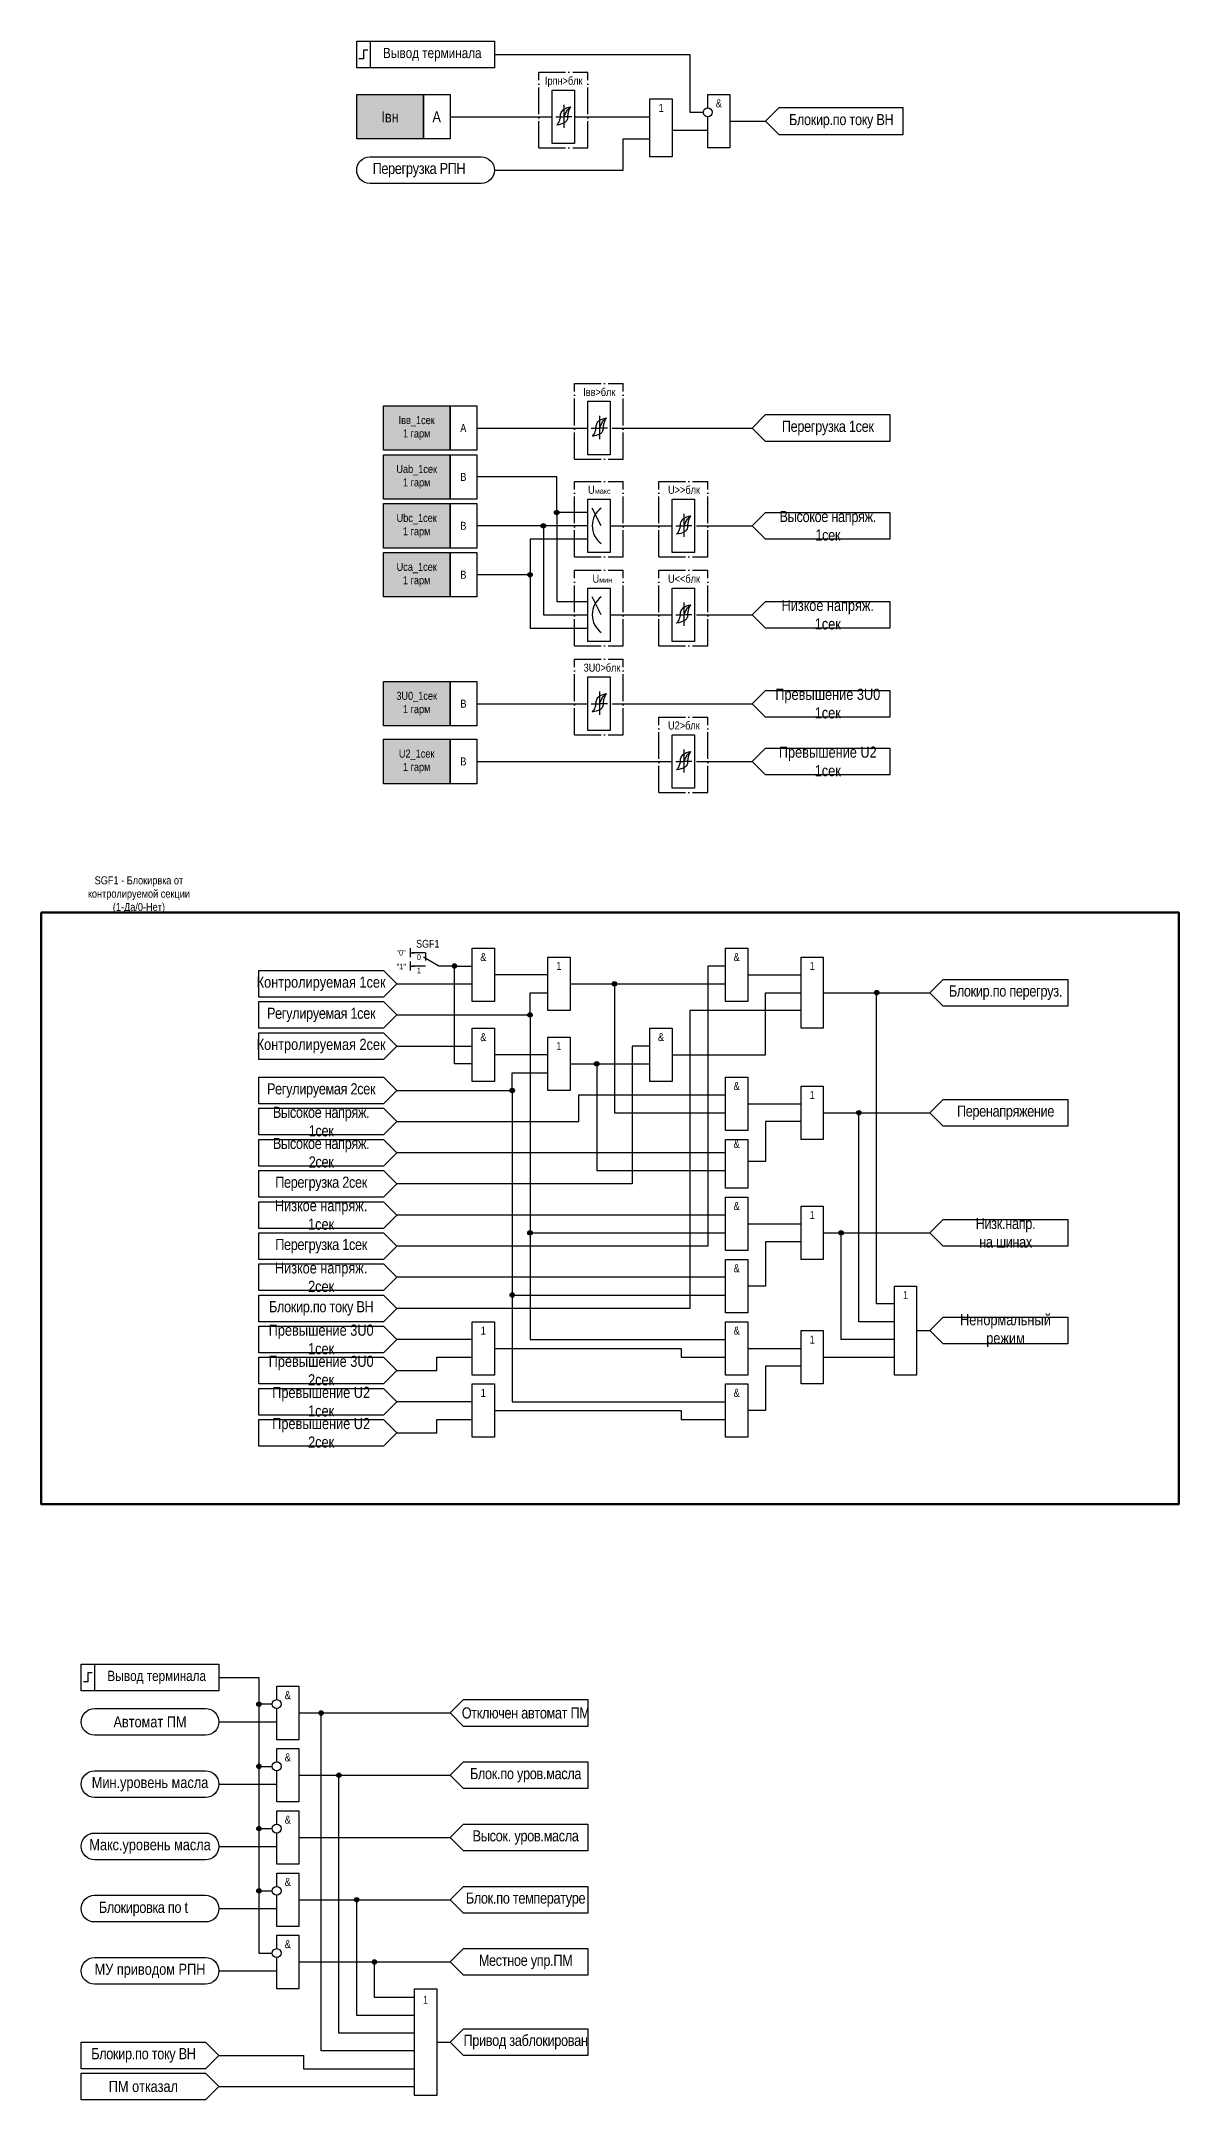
# Model space of a CAD drawing. Header units: millimetres. Extents: x 0 to 884, y -40 to 425.
# Drawn here: x 628 to 884, y -40 to 423 of the extents above; entities that cross this region are included whole.
import ezdxf
from ezdxf.enums import TextEntityAlignment as Align

# ---------------------------------------------------------------- set-up
doc = ezdxf.new("R2010")
doc.units = ezdxf.units.MM
doc.linetypes.add('ACAD_ISO04W100', pattern=[30, 24, -3, 0, -3])
doc.layers.add('TEXT', color=7, linetype='Continuous', lineweight=25, true_color=0xffffff)
doc.layers.add('Основная', color=7, linetype='Continuous')
doc.styles.add('1.8_Gost_RD', font='ARIALN.TTF', dxfattribs={"height": 1.8})
doc.styles.add('2.5_Gost_RD', font='ARIALN.TTF', dxfattribs={"height": 2.5})
doc.styles.add('3.5_Gost_RD', font='ARIALN.TTF', dxfattribs={"height": 3.5})
doc.styles.add('Вывод', font='ARIALN.TTF', dxfattribs={"height": 2.5})
doc.styles.add('Компонент', font='ARIALN.TTF', dxfattribs={"height": 3.5})

# ---------------------------------------------------------------- blocks, each defined once
blk = doc.blocks.new('*U892')
at = {"layer": 'Основная', "linetype": 'ACAD_ISO04W100', "ltscale": 0.25}
for p, q in [((0, 0), (11, 0)), ((0, -17), (0, 0)), ((11, -17), (11, 0)), ((0, -17), (11, -17))]:
    blk.add_line(p, q, dxfattribs=at)
at = {"layer": 'Основная', "style": 'Компонент'}
blk.add_attdef('ОУ', text='', height=3.5, dxfattribs=at).set_placement((11, 0), align=Align.MIDDLE_CENTER)
blk = doc.blocks.new('Точка')
at = {"ltscale": 100}
h = blk.add_hatch(color=256, dxfattribs=at)
h.dxf.hatch_style = 1
edge = h.paths.add_edge_path()
edge.add_arc((0, 0), 0.5, 0, 360)
blk.add_circle((0, 0), 0.5, dxfattribs=at)
blk = doc.blocks.new('*U958')
at = {"layer": 'Основная', "color": 0}
blk.add_line((0, 0), (7, 4), dxfattribs=at)
at = {"layer": 'Основная', "ltscale": 0.35}
blk.add_line((6, 6), (6, 2.5), dxfattribs=at)
blk = doc.blocks.new('*U985')
at = {"layer": 'Основная', "color": 0}
for p, q in [((-3, 6), (-9, 6)), ((-3, 0), (-9, 0)), ((9, 0), (3, 0))]:
    blk.add_line(p, q, dxfattribs=at)
at = {"layer": 'Основная', "ltscale": 0.25, "xscale": -1}
blk.add_blockref('*U958', (3, 0), dxfattribs=at)
at = {"layer": 'Основная'}
for tag, height, style, p in [('ОУ', 3.5, 'Компонент', (-2, 10)), ('В1', 2.5, 'Вывод', (-14, 6)), ('В2', 2.5, 'Вывод', (-6, 4)), ('В3', 2.5, 'Вывод', (-6, -2))]:
    blk.add_attdef(tag, text='', height=height, dxfattribs=dict(at, style=style)).set_placement(p, align=Align.MIDDLE_CENTER)

msp = doc.modelspace()

# ---------------------------------------------------------------- hatches: boundary and pattern name
at = {"ltscale": 100, "true_color": 0xf7941d}
h = msp.add_hatch(color=30, dxfattribs=at)
h.dxf.hatch_style = 1
h.paths.add_polyline_path([(699, 411), (714, 411), (714, 401), (699, 401)])
h = msp.add_hatch(color=30, dxfattribs=at)
h.dxf.hatch_style = 1
h.paths.add_polyline_path([(705, 341), (720, 341), (720, 331), (705, 331)])
h = msp.add_hatch(color=30, dxfattribs=at)
h.dxf.hatch_style = 1
h.paths.add_polyline_path([(705, 330), (720, 330), (720, 320), (705, 320)])
h = msp.add_hatch(color=30, dxfattribs=at)
h.dxf.hatch_style = 1
h.paths.add_polyline_path([(705, 319), (720, 319), (720, 309), (705, 309)])
h = msp.add_hatch(color=30, dxfattribs=at)
h.dxf.hatch_style = 1
h.paths.add_polyline_path([(705, 308), (720, 308), (720, 298), (705, 298)])
h = msp.add_hatch(color=30, dxfattribs=at)
h.dxf.hatch_style = 1
h.paths.add_polyline_path([(705, 279), (720, 279), (720, 269), (705, 269)])
h = msp.add_hatch(color=30, dxfattribs=at)
h.dxf.hatch_style = 1
h.paths.add_polyline_path([(705, 266), (720, 266), (720, 256), (705, 256)])

# ---------------------------------------------------------------- linework, layer by layer
at = {"ltscale": 100}
for p, q in [((743, 400), (743, 412)), ((748, 412), (748, 406)), ((740, 406), (743, 406)), ((748, 406), (748, 400)), ((748, 400), (743, 400)), ((751, 330), (751, 342)), ((751, 342), (756, 342)), ((756, 342), (756, 336)), ((748, 336), (751, 336)), ((756, 336), (756, 330)), ((756, 330), (751, 330)), ((770, 308), (770, 320)), ((770, 320), (775, 320)), ((775, 320), (775, 314)), ((767, 314), (770, 314)), ((775, 314), (775, 308)), ((775, 308), (770, 308)), ((770, 288), (770, 300)), ((770, 300), (775, 300)), ((775, 300), (775, 294)), ((767, 294), (770, 294)), ((775, 294), (775, 288)), ((775, 288), (770, 288)), ((751, 268), (751, 280)), ((751, 280), (756, 280)), ((756, 280), (756, 274)), ((748, 274), (751, 274)), ((756, 274), (756, 268)), ((756, 268), (751, 268)), ((770, 255), (770, 267)), ((770, 267), (775, 267)), ((775, 267), (775, 261)), ((767, 261), (770, 261)), ((775, 261), (775, 255)), ((775, 255), (770, 255)), ((711, 219), (711, 217)), ((711, 218), (712, 218)), ((711, 216), (711, 214)), ((711, 215), (712, 215)), ((721, 215), (718, 215)), ((747, 211), (782, 211)), ((747, 193), (765, 193)), ((677, 55), (677, 49))]:
    msp.add_line(p, q, dxfattribs=at)
for p, q in [((745.6, 408.72), (745.6, 403.52)), ((753.6, 338.72), (753.6, 333.52)), ((772.6, 316.72), (772.6, 311.52)), ((772.6, 296.72), (772.6, 291.52)), ((753.6, 276.72), (753.6, 271.52)), ((772.6, 263.72), (772.6, 258.52))]:
    msp.add_line(p, q)
at = {"color": 7, "ltscale": 100}
for p, q in [((743.79, 406), (745.6, 406)), ((747.42, 406), (745.6, 406)), ((751.79, 336), (753.6, 336)), ((755.42, 336), (753.6, 336)), ((754, 314), (752, 318)), ((751, 314), (726, 314)), ((756, 314), (767, 314)), ((770.79, 314), (772.6, 314)), ((774.42, 314), (772.6, 314)), ((754, 294), (752, 298)), ((756, 294), (767, 294)), ((770.79, 294), (772.6, 294)), ((774.42, 294), (772.6, 294)), ((751.79, 274), (753.6, 274)), ((755.42, 274), (753.6, 274)), ((770.79, 261), (772.6, 261)), ((774.42, 261), (772.6, 261))]:
    msp.add_line(p, q, dxfattribs=at)
at = {"ltscale": 100}
for points in [[(699, 423), (702, 423), (702, 417), (699, 417)], [(699, 423), (730, 423), (730, 417), (699, 417)], [(699, 411), (714, 411), (714, 401), (699, 401)], [(714, 411), (720, 411), (720, 401), (714, 401)], [(822, 402), (822, 408), (794, 408), (791, 405), (794, 402)], [(705, 341), (720, 341), (720, 331), (705, 331)], [(720, 341), (726, 341), (726, 331), (720, 331)], [(791, 339), (819, 339), (819, 333), (791, 333), (788, 336)], [(705, 330), (720, 330), (720, 320), (705, 320)], [(720, 330), (726, 330), (726, 320), (720, 320)], [(751, 320), (756, 320), (756, 308), (751, 308)], [(705, 319), (720, 319), (720, 309), (705, 309)], [(720, 319), (726, 319), (726, 309), (720, 309)], [(791, 317), (819, 317), (819, 311), (791, 311), (788, 314)], [(705, 308), (720, 308), (720, 298), (705, 298)], [(720, 308), (726, 308), (726, 298), (720, 298)], [(751, 300), (756, 300), (756, 288), (751, 288)], [(791, 297), (819, 297), (819, 291), (791, 291), (788, 294)], [(705, 279), (720, 279), (720, 269), (705, 269)], [(720, 279), (726, 279), (726, 269), (720, 269)], [(791, 277), (819, 277), (819, 271), (791, 271), (788, 274)], [(705, 266), (720, 266), (720, 256), (705, 256)], [(720, 266), (726, 266), (726, 256), (720, 256)], [(791, 264), (819, 264), (819, 258), (791, 258), (788, 261)], [(831, 212), (859, 212), (859, 206), (831, 206), (828, 209)], [(831, 185), (859, 185), (859, 179), (831, 179), (828, 182)], [(831, 158), (859, 158), (859, 152), (831, 152), (828, 155)], [(831, 136), (859, 136), (859, 130), (831, 130), (828, 133)], [(637, 58), (640, 58), (640, 52), (637, 52)], [(637, 58), (668, 58), (668, 52), (637, 52)], [(723, 50), (751, 50), (751, 44), (723, 44), (720, 47)], [(723, 36), (751, 36), (751, 30), (723, 30), (720, 33)], [(723, 22), (751, 22), (751, 16), (723, 16), (720, 19)], [(723, 8), (751, 8), (751, 2), (723, 2), (720, 5)], [(723, -6), (751, -6), (751, -12), (723, -12), (720, -9)], [(723, -24), (751, -24), (751, -30), (723, -30), (720, -27)]]:
    msp.add_lwpolyline(points, close=True, dxfattribs=at)
at = {"lineweight": 30, "ltscale": 100}
for points in [[(701.5, 421), (700.5, 421), (700.5, 419), (699.5, 419)], [(639.5, 56), (638.5, 56), (638.5, 54), (637.5, 54)]]:
    msp.add_lwpolyline(points, dxfattribs=at)
at = {"ltscale": 100}
for points in [[(730, 420), (774, 420), (774, 407), (777, 407)], [(743, 412), (748, 412)], [(765, 404), (765, 410), (770, 410), (770, 397), (765, 397), (765, 404)], [(778, 408), (778, 411), (783, 411), (783, 399), (778, 399), (778, 405)], [(720, 406), (740, 406)], [(748, 406), (765, 406)], [(770, 403), (778, 403)], [(778, 405), (778, 406)], [(783, 405), (791, 405)], [(730, 394), (759, 394), (759, 401), (765, 401)], [(726, 336), (748.5, 336)], [(756.5, 336), (788, 336)], [(751, 317), (744, 317), (744, 325), (726, 325)], [(744, 317), (744, 297), (751, 297)], [(751, 311), (738, 311), (738, 303), (726, 303)], [(741, 314), (741, 294), (751, 294)], [(775.5, 314), (788, 314)], [(738, 303), (738, 291), (751, 291)], [(775.5, 294), (788, 294)], [(726, 274), (748.5, 274)], [(756.5, 274), (788, 274)], [(726, 261), (767.5, 261)], [(775.5, 261), (788, 261)], [(725, 213), (725, 219), (730, 219), (730, 207), (725, 207), (725, 213)], [(782, 213), (782, 219), (787, 219), (787, 207), (782, 207), (782, 213)], [(677, 214), (705, 214), (708, 211), (705, 208), (677, 208), (677, 214)], [(782, 215), (778, 215), (778, 152), (708, 152)], [(721, 215), (725, 215)], [(725, 193), (721, 193), (721, 215)], [(742, 213), (730, 213)], [(742, 211), (742, 217), (747, 217), (747, 205), (742, 205), (742, 211)], [(787, 213), (799, 213)], [(799, 211), (799, 217), (804, 217), (804, 201), (799, 201), (799, 211)], [(708, 211), (725, 211)], [(708, 204), (738, 204), (738, 209), (742, 209)], [(757, 211), (757, 182), (782, 182)], [(770, 195), (791, 195), (791, 209), (799, 209)], [(804, 209), (828, 209)], [(820, 139), (816, 139), (816, 209)], [(677, 207), (705, 207), (708, 204), (705, 201), (677, 201), (677, 207)], [(799, 205), (774, 205), (774, 138), (708, 138)], [(738, 204), (738, 155), (782, 155)], [(677, 200), (705, 200), (708, 197), (705, 194), (677, 194), (677, 200)], [(725, 195), (725, 201), (730, 201), (730, 189), (725, 189), (725, 195)], [(765, 195), (765, 201), (770, 201), (770, 189), (765, 189), (765, 195)], [(708, 197), (725, 197)], [(765, 197), (761, 197), (761, 166), (708, 166)], [(742, 195), (730, 195)], [(742, 193), (742, 199), (747, 199), (747, 187), (742, 187), (742, 193)], [(677, 190), (705, 190), (708, 187), (705, 184), (677, 184), (677, 190)], [(708, 187), (714, 187), (714, 187), (734, 187), (734, 191), (742, 191)], [(753, 193), (753, 169), (782, 169)], [(782, 184), (782, 190), (787, 190), (787, 178), (782, 178), (782, 184)], [(708, 180), (749, 180), (749, 186), (782, 186)], [(734, 187), (734, 141), (782, 141)], [(799, 182), (799, 188), (804, 188), (804, 176), (799, 176), (799, 182)], [(677, 183), (705, 183), (708, 180), (705, 177), (677, 177), (677, 183)], [(787, 184), (799, 184)], [(804, 182), (828, 182)], [(820, 135), (812, 135), (812, 182)], [(677, 176), (705, 176), (708, 173), (705, 170), (677, 170), (677, 176)], [(782, 171), (782, 176), (787, 176), (787, 165), (782, 165), (782, 171)], [(799, 180), (791, 180), (791, 171), (787, 171)], [(782, 173), (708, 173)], [(677, 169), (705, 169), (708, 166), (705, 163), (677, 163), (677, 169)], [(782, 157), (782, 163), (787, 163), (787, 151), (782, 151), (782, 157)], [(677, 162), (705, 162), (708, 159), (705, 156), (677, 156), (677, 162)], [(782, 159), (708, 159)], [(799, 155), (799, 161), (804, 161), (804, 149), (799, 149), (799, 155)], [(677, 155), (705, 155), (708, 152), (705, 149), (677, 149), (677, 155)], [(738, 155), (738, 131), (782, 131)], [(787, 157), (799, 157)], [(799, 153), (791, 153), (791, 143), (787, 143)], [(804, 155), (828, 155)], [(820, 131), (808, 131), (808, 155)], [(782, 143), (782, 149), (787, 149), (787, 137), (782, 137), (782, 143)], [(677, 148), (705, 148), (708, 145), (705, 142), (677, 142), (677, 148)], [(782, 145), (708, 145)], [(677, 141), (705, 141), (708, 138), (705, 135), (677, 135), (677, 141)], [(734, 141), (734, 117), (782, 117)], [(820, 137), (820, 143), (825, 143), (825, 123), (820, 123), (820, 137)], [(725, 129), (725, 135), (730, 135), (730, 123), (725, 123), (725, 129)], [(782, 129), (782, 135), (787, 135), (787, 123), (782, 123), (782, 129)], [(677, 134), (705, 134), (708, 131), (705, 128), (677, 128), (677, 134)], [(725, 131), (708, 131)], [(799, 127), (799, 133), (804, 133), (804, 121), (799, 121), (799, 127)], [(825, 133), (828, 133)], [(677, 127), (705, 127), (708, 124), (705, 121), (677, 121), (677, 127)], [(708, 124), (717, 124), (717, 127), (725, 127)], [(730, 129), (772, 129), (772, 127), (782, 127)], [(787, 129), (799, 129)], [(804, 127), (820, 127)], [(725, 115), (725, 121), (730, 121), (730, 109), (725, 109), (725, 115)], [(782, 115), (782, 121), (787, 121), (787, 109), (782, 109), (782, 115)], [(799, 125), (791, 125), (791, 115), (787, 115)], [(677, 120), (705, 120), (708, 117), (705, 114), (677, 114), (677, 120)], [(725, 117), (708, 117)], [(677, 113), (705, 113), (708, 110), (705, 107), (677, 107), (677, 113)], [(708, 110), (717, 110), (717, 113), (725, 113)], [(730, 115), (772, 115), (772, 113), (782, 113)], [(668, 55), (677, 55)], [(681, 50), (681, 53), (686, 53), (686, 41), (681, 41), (681, 47)], [(680, 49), (677, 49), (677, -7), (680, -7)], [(681, 47), (681, 48)], [(686, 47), (720, 47)], [(712, -29), (691, -29), (691, 47)], [(668, 45), (681, 45)], [(681, 36), (681, 39), (686, 39), (686, 27), (681, 27), (681, 33)], [(677, 35), (680, 35)], [(681, 33), (681, 34)], [(686, 33), (720, 33)], [(712, -25), (695, -25), (695, 33)], [(668, 31), (681, 31)], [(681, 22), (681, 25), (686, 25), (686, 13), (681, 13), (681, 19)], [(677, 21), (680, 21)], [(681, 19), (681, 20)], [(686, 19), (720, 19)], [(668, 17), (681, 17)], [(681, 8), (681, 11), (686, 11), (686, -1), (681, -1), (681, 5)], [(677, 7), (680, 7)], [(681, 5), (681, 6)], [(686, 5), (720, 5)], [(712, -21), (699, -21), (699, 5)], [(668, 3), (681, 3)], [(681, -6), (681, -3), (686, -3), (686, -15), (681, -15), (681, -9)], [(681, -9), (681, -8)], [(686, -9), (720, -9)], [(712, -17), (703, -17), (703, -9)], [(668, -11), (681, -11)], [(712, -21), (712, -15), (717, -15), (717, -39), (712, -39), (712, -21)], [(637, -27), (665, -27), (668, -30), (665, -33), (637, -33), (637, -27)], [(717, -27), (720, -27)], [(668, -30), (687, -30), (687, -33), (712, -33)], [(637, -34), (665, -34), (668, -37), (665, -40), (637, -40), (637, -34)], [(668, -37), (712, -37)]]:
    msp.add_lwpolyline(points, dxfattribs=at)
for points in [[(702, 391, -1), (702, 397), (727, 397, -1), (727, 391)], [(640, 42, -1), (640, 48), (665, 48, -1), (665, 42)], [(640, 28, -1), (640, 34), (665, 34, -1), (665, 28)], [(640, 14, -1), (640, 20), (665, 20, -1), (665, 14)], [(640, 0, -1), (640, 6), (665, 6, -1), (665, 0)], [(640, -14, -1), (640, -8), (665, -8, -1), (665, -14)]]:
    msp.add_lwpolyline(points, format="xyb", close=True, dxfattribs=at)
at = {"color": 2, "lineweight": 120, "ltscale": 100}
msp.add_lwpolyline([(628, 227), (884, 227), (884, 94), (628, 94)], close=True, dxfattribs=at)
at = {"ltscale": 100}
for centre in [(778, 407), (681, 49), (681, 35), (681, 21), (681, 7), (681, -7)]:
    msp.add_circle(centre, 1, dxfattribs=at)
at = {"color": 7, "ltscale": 100}
for centre in [(757, 314), (757, 294)]:
    msp.add_arc(centre, 5, 126.8699, 233.1301, dxfattribs=at)
for points in [[(744.8, 405.92), (744.95, 406.71), (745.44, 407.54), (747.2, 408.26)], [(745.6, 406), (746, 406.72), (746.47, 407.6), (747.2, 408.26)], [(746.48, 405.92), (746.6, 406.71), (746.81, 407.54), (747.2, 408.26)], [(744.8, 405.92), (744.6, 405.13), (744, 404.12)], [(746.48, 405.92), (746.25, 405.13), (745.76, 404.67), (744, 404.12)], [(752.8, 335.92), (752.95, 336.71), (753.44, 337.54), (755.2, 338.26)], [(753.6, 336), (754, 336.72), (754.47, 337.6), (755.2, 338.26)], [(754.48, 335.92), (754.6, 336.71), (754.81, 337.54), (755.2, 338.26)], [(752.8, 335.92), (752.6, 335.13), (752, 334.12)], [(754.48, 335.92), (754.25, 335.13), (753.76, 334.67), (752, 334.12)], [(771.8, 313.92), (771.95, 314.71), (772.44, 315.54), (774.2, 316.26)], [(772.6, 314), (773, 314.72), (773.47, 315.6), (774.2, 316.26)], [(773.48, 313.92), (773.6, 314.71), (773.81, 315.54), (774.2, 316.26)], [(771.8, 313.92), (771.6, 313.13), (771, 312.12)], [(773.48, 313.92), (773.25, 313.13), (772.76, 312.67), (771, 312.12)], [(771.8, 293.92), (771.6, 293.13), (771, 292.12)], [(773.48, 293.92), (773.25, 293.13), (772.76, 292.67), (771, 292.12)], [(771.8, 293.92), (771.95, 294.71), (772.44, 295.54), (774.2, 296.26)], [(772.6, 294), (773, 294.72), (773.47, 295.6), (774.2, 296.26)], [(773.48, 293.92), (773.6, 294.71), (773.81, 295.54), (774.2, 296.26)], [(752.8, 273.92), (752.6, 273.13), (752, 272.12)], [(754.48, 273.92), (754.25, 273.13), (753.76, 272.67), (752, 272.12)], [(752.8, 273.92), (752.95, 274.71), (753.44, 275.54), (755.2, 276.26)], [(753.6, 274), (754, 274.72), (754.47, 275.6), (755.2, 276.26)], [(754.48, 273.92), (754.6, 274.71), (754.81, 275.54), (755.2, 276.26)], [(771.8, 260.92), (771.6, 260.13), (771, 259.12)], [(773.48, 260.92), (773.25, 260.13), (772.76, 259.67), (771, 259.12)], [(771.8, 260.92), (771.95, 261.71), (772.44, 262.54), (774.2, 263.26)], [(772.6, 261), (773, 261.72), (773.47, 262.6), (774.2, 263.26)], [(773.48, 260.92), (773.6, 261.71), (773.81, 262.54), (774.2, 263.26)]]:
    msp.add_spline(points, degree=3)

# ---------------------------------------------------------------- block references
at = {"ltscale": 100}
for p in [(744, 317), (741, 314), (738, 303), (721, 215), (757, 211), (816, 209), (738, 204), (753, 193), (734, 187), (812, 182), (738, 155), (808, 155), (734, 141), (677, 49), (691, 47), (677, 35), (695, 33), (677, 21), (677, 7), (699, 5), (703, -9)]:
    msp.add_blockref('Точка', p, dxfattribs=at)
at = {"layer": 'Основная', "ltscale": 0.25}
for p in [(740, 416), (748, 346), (748, 324), (767, 324), (748, 304), (767, 304), (748, 284), (767, 271)]:
    msp.add_blockref('*U892', p, dxfattribs=at)
at = {"layer": 'Основная', "ltscale": 0.25, "xscale": 0.5, "yscale": 0.5, "zscale": 0.5}
msp.add_blockref('*U985', (716, 215), dxfattribs=at).add_auto_attribs({'ОУ': 'SGF1', 'В1': '"0"', 'В2': '0', 'В3': '1'})

# ---------------------------------------------------------------- texts
at = {"color": 0, "ltscale": 100, "attachment_point": 5, "style": '2.5_Gost_RD'}
for s, insert, char_height, width in [('{\\C256;Вывод терминала}', (716, 420), 2.3, 28), ('{\\C256;Контролируемая 1сек}', (691, 211), 2.5, 28), ('{\\T0.95;\\C256;Регулируемая 1сек}', (691, 204), 2.5, 28), ('{\\C256;Контролируемая 2сек}', (691, 197), 2.5, 28), ('{\\T0.95;\\C256;Регулируемая 2сек}', (691, 187), 2.5, 28), ('{\\T0.95;\\C256;Высокое напряж.\\P1сек}', (691, 180), 2.5, 28), ('{\\T0.95;\\C256;Высокое напряж.\\P2сек}', (691, 173), 2.5, 28), ('{\\T0.95;\\C256;Перегрузка 2сек}', (691, 166), 2.5, 28), ('{\\C256;Низкое напряж.\\P1сек}', (691, 159), 2.5, 28), ('{\\T0.95;\\C256;Перегрузка 1сек}', (691, 152), 2.5, 28), ('{\\C256;Низкое напряж.\\P2сек}', (691, 145), 2.5, 28), ('{\\T0.95;\\C256;Блокир.по току ВН}', (691, 138), 2.5, 28), ('{\\C256;Превышение 3U0\\P1сек}', (691, 131), 2.5, 28), ('{\\C256;Превышение 3U0\\P2сек}', (691, 124), 2.5, 28), ('{\\C256;Превышение U2\\P1сек}', (691, 117), 2.5, 28), ('{\\C256;Превышение U2\\P2сек}', (691, 110), 2.5, 28), ('{\\C256;Вывод терминала}', (654, 55), 2.3, 28), ('{\\C256;Автомат ПМ}', (652.5, 45), 2.5, 25), ('{\\C256;Мин.уровень масла}', (652.5, 31), 2.5, 31), ('{\\C256;Макс.уровень масла}', (652.5, 17), 2.5, 31), ('{\\T0.95;\\C256;Блокировка по t}', (651, 2.91), 2.5, 28), ('{\\C256;МУ приводом РПН}', (652.5, -11), 2.5, 31), ('{\\T0.95;\\C256;Блокир.по току ВН}', (651, -30), 2.5, 28), ('{\\C256;ПМ отказал}', (651, -37), 2.5, 28)]:
    msp.add_mtext(s, dxfattribs=dict(at, insert=insert, char_height=char_height, width=width))
at = {"color": 7, "ltscale": 100, "char_height": 1.8, "attachment_point": 1, "style": '1.8_Gost_RD'}
for s, insert in [('\\pi1.3573;Iрпн>блк', (740, 415)), ('\\pi1.96323;Iвв>блк', (748, 345)), ('\\pi1.0688;U{\\H0.66667x;макс}', (750, 323)), ('\\pi1.0688;U>>блк', (768, 323)), ('\\pi1.0688;U{\\H0.66667x;мин}', (751, 303)), ('\\pi1.0688;U<<блк', (768, 303)), ('\\pi1.0688;3U0>блк', (749, 283)), ('\\pi1.0688;U2>блк', (768, 270))]:
    msp.add_mtext_dynamic_manual_height_columns(s, width=11, gutter_width=17.5, heights=[0], dxfattribs=dict(at, insert=insert))
at = {"ltscale": 100, "attachment_point": 5}
for s, insert, char_height, width, style in [('1', (767.5, 408), 1.8, 5, '2.5_Gost_RD'), ('&', (780.5, 409), 1.8, 5, '2.5_Gost_RD'), ('Iвн', (706.5, 406), 2.5, 15, '1.8_Gost_RD'), ('А ', (717, 406), 2.5, 6, '1.8_Gost_RD'), ('{\\T0.95;Блокир.по току ВН}', (808, 405), 2.5, 28, '2.5_Gost_RD'), ('Iвв_1сек\\P1 гарм', (712.5, 336), 1.8, 15, '1.8_Gost_RD'), ('А ', (723, 336), 1.8, 6, '1.8_Gost_RD'), ('{\\T0.95;Перегрузка 1сек}', (805, 336), 2.5, 28, '2.5_Gost_RD'), ('Uab_1сек\\P1 гарм', (712.5, 325), 1.8, 15, '1.8_Gost_RD'), ('В ', (723, 325), 1.8, 6, '1.8_Gost_RD'), ('Ubc_1сек\\P1 гарм', (712.5, 314), 1.8, 15, '1.8_Gost_RD'), ('В ', (723, 314), 1.8, 6, '1.8_Gost_RD'), ('{\\T0.95;Высокое напряж.\\P1сек}', (805, 314), 2.5, 28, '2.5_Gost_RD'), ('Uca_1сек\\P1 гарм', (712.5, 303), 1.8, 15, '1.8_Gost_RD'), ('В ', (723, 303), 1.8, 6, '1.8_Gost_RD'), ('Низкое напряж.\\P1сек', (805, 294), 2.5, 28, '2.5_Gost_RD'), ('3U0_1сек\\P1 гарм', (712.5, 274), 1.8, 15, '1.8_Gost_RD'), ('В ', (723, 274), 1.8, 6, '1.8_Gost_RD'), ('Превышение 3U0\\P1сек', (805, 274), 2.5, 28, '2.5_Gost_RD'), ('Превышение U2\\P1сек', (805, 261), 2.5, 28, '2.5_Gost_RD'), ('U2_1сек\\P1 гарм', (712.5, 261), 1.8, 15, '1.8_Gost_RD'), ('В ', (723, 261), 1.8, 6, '1.8_Gost_RD'), ('&', (727.5, 217), 1.8, 5, '2.5_Gost_RD'), ('&', (784.5, 217), 1.8, 5, '2.5_Gost_RD'), ('1', (744.5, 215), 1.8, 5, '2.5_Gost_RD'), ('1', (801.5, 215), 1.8, 5, '2.5_Gost_RD'), ('{\\T0.95;Блокир.по перегруз.}', (845, 209), 2.5, 28, '2.5_Gost_RD'), ('&', (727.5, 199), 1.8, 5, '2.5_Gost_RD'), ('&', (767.5, 199), 1.8, 5, '2.5_Gost_RD'), ('1', (744.5, 197), 1.8, 5, '2.5_Gost_RD'), ('&', (784.5, 188), 1.8, 5, '2.5_Gost_RD'), ('1', (801.5, 186), 1.8, 5, '2.5_Gost_RD'), ('{\\T0.95;Перенапряжение}', (845, 182), 2.5, 28, '2.5_Gost_RD'), ('&', (784.5, 175), 1.8, 5, '2.5_Gost_RD'), ('&', (784.5, 161), 1.8, 5, '2.5_Gost_RD'), ('1', (801.5, 159), 1.8, 5, '2.5_Gost_RD'), ('{\\T0.95;Низк.напр.\\Pна шинах}', (845, 155), 2.5, 28, '2.5_Gost_RD'), ('&', (784.5, 147), 1.8, 5, '2.5_Gost_RD'), ('1', (822.5, 141), 1.8, 5, '2.5_Gost_RD'), ('Ненормальный режим', (845, 133), 2.5, 28, '2.5_Gost_RD'), ('1', (727.5, 133), 1.8, 5, '2.5_Gost_RD'), ('&', (784.5, 133), 1.8, 5, '2.5_Gost_RD'), ('1', (801.5, 131), 1.8, 5, '2.5_Gost_RD'), ('1', (727.5, 119), 1.8, 5, '2.5_Gost_RD'), ('&', (784.5, 119), 1.8, 5, '2.5_Gost_RD'), ('&', (683.5, 51), 1.8, 5, '2.5_Gost_RD'), ('{\\T0.95;Отключен автомат ПМ}', (737, 47), 2.5, 28, '2.5_Gost_RD'), ('&', (683.5, 37), 1.8, 5, '2.5_Gost_RD'), ('{\\T0.95;Блок.по уров.масла}', (737, 33), 2.5, 28, '2.5_Gost_RD'), ('&', (683.5, 23), 1.8, 5, '2.5_Gost_RD'), ('{\\T0.95;Высок. уров.масла}', (737, 19), 2.5, 28, '2.5_Gost_RD'), ('&', (683.5, 9), 1.8, 5, '2.5_Gost_RD'), ('{\\T0.95;Блок.по температуре}', (737, 5), 2.5, 28, '2.5_Gost_RD'), ('&', (683.5, -5), 1.8, 5, '2.5_Gost_RD'), ('{\\T0.95;Местное упр.ПМ}', (737, -9), 2.5, 28, '2.5_Gost_RD'), ('1', (714.5, -17.5), 1.8, 5, '2.5_Gost_RD'), ('{\\T0.95;Привод заблокирован}', (737, -27), 2.5, 28, '2.5_Gost_RD')]:
    msp.add_mtext(s, dxfattribs=dict(at, insert=insert, char_height=char_height, width=width, style=style))
at = {"color": 2, "ltscale": 100, "insert": (713, 394), "char_height": 2.5, "attachment_point": 5, "style": '2.5_Gost_RD'}
msp.add_mtext('\\A1;{\\T0.95;\\C256;Перегрузка РПН}', dxfattribs=at)
at = {"ltscale": 100, "insert": (708, 215.5), "char_height": 1.25, "attachment_point": 1, "style": '3.5_Gost_RD'}
msp.add_mtext_dynamic_manual_height_columns('"1"', width=2, gutter_width=17.5, heights=[0], dxfattribs=at)
at = {"layer": 'TEXT', "color": 0, "ltscale": 100, "insert": (650, 231), "char_height": 1.8, "width": 23.8631, "attachment_point": 5, "style": '2.5_Gost_RD'}
msp.add_mtext('{\\C3;SGF1 - Блокирвка от контролируемой секции (1-Да/0-Нет)}', dxfattribs=at)

doc.saveas('drawing.dxf')
